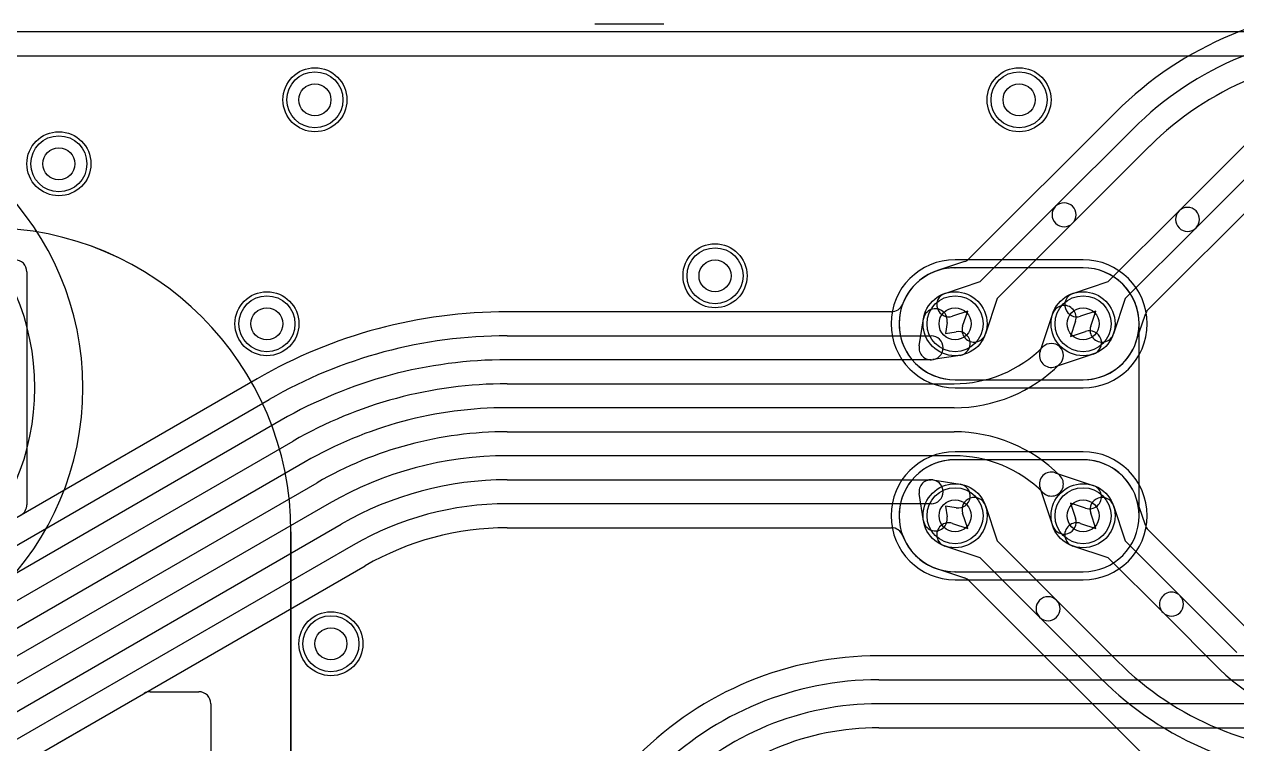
# Model space of a CAD drawing. Extents: x 0 to 57.3, y -1 to 20.5.
# Drawn here: x 12.18 to 19.76, y 11.47 to 15.97 of the extents above; entities that cross this region are included whole.
import ezdxf

# ---------------------------------------------------------------- set-up
doc = ezdxf.new("R2010")
doc.units = 0
for name, color, linetype in [('Hole', 1, 'CONTINUOUS'), ('L1', 3, 'CONTINUOUS'), ('L2', 3, 'CONTINUOUS'), ('L3', 3, 'CONTINUOUS'), ('L4', 3, 'CONTINUOUS'), ('PartsArea-B', 111, 'CONTINUOUS'), ('PartsSilk-A', 221, 'CONTINUOUS'), ('Resist-A', 2, 'CONTINUOUS'), ('Resist-B', 2, 'CONTINUOUS'), ('Silk-A', 140, 'CONTINUOUS')]:
    doc.layers.add(name, color=color, linetype=linetype)

msp = doc.modelspace()

# ---------------------------------------------------------------- linework, layer by layer
at = {"layer": 'Hole'}
for centre in [(14, 15.5), (18.4, 15.5), (12.4, 15.1), (16.5, 14.4), (13.7, 14.1), (18, 14.1), (18.8, 14.1), (18, 12.9), (18.8, 12.9), (14.1, 12.1)]:
    msp.add_circle(centre, 0.1, dxfattribs=at)
at = {"layer": 'L1'}
for p, q in [((12.2, 14.42503), (12.2, 12.96905)), ((18.79994, 14.45008), (18, 14.45008)), ((17.60233, 14.17504), (15.20116, 14.17504)), ((17.7759, 13.9616), (17.8024, 14.13093)), ((17.9506, 14.10773), (17.94, 14.04)), ((18.53089, 13.9258), (18.61032, 14.16341)), ((18.75258, 14.11585), (18.72081, 14.02081)), ((19.15004, 12.9), (19.15004, 14.09676)), ((15.20116, 14.025), (17.85, 14.025)), ((17.94, 14.04), (18.00773, 14.0506)), ((18.72081, 14.02081), (18.81585, 14.05258)), ((17.85, 13.875), (15.20116, 13.875)), ((18.03093, 13.9024), (17.8616, 13.8759)), ((18.86341, 13.91032), (18.6258, 13.83089)), ((13.63864, 13.75636), (11.91158, 12.75924)), ((15.20126, 13.725), (17.9936, 13.725)), ((10.95359, 12.0329), (13.71366, 13.62642)), ((17.9936, 13.575), (15.20126, 13.575)), ((13.78866, 13.49652), (11.02859, 11.903)), ((15.20143, 13.425), (17.9936, 13.425)), ((11.10372, 11.7731), (13.86376, 13.36661)), ((17.9936, 13.275), (15.20143, 13.275)), ((13.93876, 13.23671), (11.17872, 11.64319)), ((15.20142, 13.12499), (17.85001, 13.12499)), ((17.8616, 13.12408), (18.0309, 13.0976)), ((18.6258, 13.16911), (18.86341, 13.08968)), ((11.25388, 11.51329), (14.01392, 13.10681)), ((17.8024, 12.8691), (17.77592, 13.0384)), ((18.61032, 12.83659), (18.53089, 13.0742)), ((14.08892, 12.9769), (11.32888, 11.38338)), ((17.85001, 12.97499), (15.20142, 12.97499)), ((18.00772, 12.9494), (17.94001, 12.95999)), ((17.94001, 12.95999), (17.9506, 12.89228)), ((18.81585, 12.94742), (18.72081, 12.97919)), ((18.72081, 12.97919), (18.75258, 12.88415)), ((11.4039, 11.25348), (14.16392, 12.84699)), ((15.20142, 12.82495), (17.60232, 12.82495)), ((14.23892, 12.71708), (11.4789, 11.12358)), ((11.55392, 10.99364), (14.31393, 12.58715)), ((18, 12.54996), (18.8, 12.54996)), ((12.38749, 11.4749), (12.93319, 11.78996)), ((12.97067, 11.8), (13.27503, 11.8)), ((13.35, 11.72503), (13.35, 10.47497))]:
    msp.add_line(p, q, dxfattribs=at)
for centre in [(14, 15.5), (18.4, 15.5), (12.4, 15.1), (16.5, 14.4), (13.7, 14.1), (18, 14.1), (18.8, 14.1), (18, 12.9), (18.8, 12.9), (14.1, 12.1)]:
    msp.add_circle(centre, 0.2, dxfattribs=at)
for centre, radius, start, end in [((12.12503, 14.42503), 0.07497, 0, 90), ((18.00002, 14.10001), 0.35005, 90.260248, 159.330545), ((17.99809, 14.52503), 0.07497, -89.740157, -88.54021), ((18.79994, 14.52505), 0.07497, -90, -89.984715), ((18.80004, 14.10001), 0.35007, -0.001637, 90.013094), ((15.20116, 11.05), 3.12504, 90, 120.000037), ((17.60233, 14.25001), 0.07497, -90, -56.297215), ((17.60236, 14.25003), 0.07497, -56.32477, -20.668758), ((17.8765, 14.11933), 0.075, -8.89717, 171.105407), ((18.68145, 14.13963), 0.075, -18.485681, 161.515874), ((19.22501, 14.09676), 0.07497, 177.523062, 180), ((15.20116, 11.05), 2.975, 90, 120.000036), ((17.85, 13.95), 0.075, -90, 90), ((18.01933, 13.9765), 0.075, -81.10283, 98.894593), ((18.83963, 13.98145), 0.075, -71.514319, 108.484126), ((17.85, 13.95), 0.075, 171.10283, -81.10283), ((17.9936, 14.51043), 0.78543, -90, -45.000516), ((18.60201, 13.90201), 0.075, -45, 134.999529), ((15.20116, 11.05), 2.825, 90, 120.000018), ((18.60202, 13.90202), 0.075, 161.514319, -71.514319), ((17.9936, 14.51043), 0.93543, -90, -45.000433), ((15.20127, 11.05), 2.675, 90.000214, 120.000257), ((15.20127, 11.05), 2.525, 90.000227, 120.000244), ((15.20143, 11.05), 2.375, 90, 120.000196), ((17.9936, 12.48957), 0.93543, 45.000433, 90), ((15.20143, 11.05), 2.225, 90, 120.000307), ((17.9936, 12.48957), 0.78543, 45.000516, 90), ((15.20143, 11.04999), 2.075, 90.000276, 120.00026), ((17.85001, 13.04999), 0.075, 81.109197, -171.109197), ((17.85001, 13.04999), 0.075, -90, 90), ((18.60202, 13.09798), 0.075, 71.514319, -161.514319), ((18.60201, 13.09799), 0.075, -135, 45.000471), ((18.01931, 13.0235), 0.075, -98.889622, 81.109946), ((18.83963, 13.01855), 0.075, -108.485681, 71.515874), ((12.12503, 12.96905), 0.07497, -60.004867, 0), ((15.20143, 11.04999), 1.925, 90.000298, 120.00039), ((17.8765, 12.88069), 0.075, -171.110378, 8.890054), ((18.68145, 12.86037), 0.075, -161.514319, 18.484126), ((18.8, 12.9), 0.35004, -90, 0), ((15.20142, 11.04998), 1.77497, 90, 120.000125), ((17.60232, 12.74995), 0.075, 20.1528, 90), ((17.99999, 12.90005), 0.35006, -159.208326, -90.312623), ((17.99767, 12.47503), 0.07497, 88.218922, 89.686661), ((12.97067, 11.72503), 0.07497, 90, 119.995133), ((13.27503, 11.72503), 0.07497, 0, 90)]:
    msp.add_arc(centre, radius, start, end, dxfattribs=at)
at = {"layer": 'L2'}
for p, q in [((19.00508, 15.42334), (18.08883, 14.50709)), ((18.62806, 14.83412), (19.11118, 15.31724)), ((19.39951, 14.80557), (19.85408, 15.26015)), ((19.21724, 15.21118), (18.73412, 14.72806)), ((19.96014, 15.15408), (19.50557, 14.69951)), ((19.20709, 14.18883), (20.06624, 15.04798)), ((18.15745, 14.36351), (18.62806, 14.83412)), ((18.95745, 14.36351), (19.39951, 14.80557)), ((18.73412, 14.72806), (18.26351, 14.25745)), ((19.50557, 14.69951), (19.06351, 14.25745)), ((18.05959, 14.489), (17.89051, 14.43248)), ((17.93659, 14.28968), (18.15745, 14.36351)), ((18.73659, 14.28968), (18.95745, 14.36351)), ((18.26351, 14.25745), (18.18968, 14.03659)), ((19.06351, 14.25745), (18.98968, 14.03659)), ((18.07919, 14.17919), (17.98415, 14.14742)), ((18.04742, 14.08415), (18.07919, 14.17919)), ((18.87919, 14.17919), (18.78415, 14.14742)), ((18.84742, 14.08415), (18.87919, 14.17919)), ((19.13248, 13.99051), (19.189, 14.15959)), ((18, 13.74996), (18.8, 13.74996)), ((18.8, 13.25004), (18, 13.25004)), ((18.18968, 12.96341), (18.26351, 12.74254)), ((18.98968, 12.96341), (19.06351, 12.74254)), ((19.189, 12.84041), (19.13248, 13.00949)), ((18.07919, 12.82081), (18.04742, 12.91585)), ((18.87919, 12.82081), (18.84742, 12.91585)), ((17.98415, 12.85258), (18.07919, 12.82081)), ((18.78415, 12.85258), (18.87919, 12.82081)), ((19.86624, 12.15202), (19.20709, 12.81117)), ((18.26351, 12.74254), (18.63412, 12.37193)), ((19.06351, 12.74254), (19.40557, 12.40048)), ((18.15745, 12.63649), (17.93659, 12.71032)), ((18.95745, 12.63649), (18.73659, 12.71032)), ((18.52806, 12.26587), (18.15745, 12.63649)), ((19.29951, 12.29442), (18.95745, 12.63649)), ((17.89051, 12.56752), (18.05959, 12.511)), ((18.08883, 12.49291), (19.24142, 11.34032)), ((18.63412, 12.37193), (19.01724, 11.98881)), ((19.40557, 12.40048), (19.76014, 12.04592)), ((19.65408, 11.93985), (19.29951, 12.29442)), ((18.91118, 11.88275), (18.52806, 12.26587))]:
    msp.add_line(p, q, dxfattribs=at)
for centre in [(14, 15.5), (18.4, 15.5), (12.4, 15.1), (16.5, 14.4), (13.7, 14.1), (18, 14.1), (18.8, 14.1), (18, 12.9), (18.8, 12.9), (14.1, 12.1)]:
    msp.add_circle(centre, 0.2, dxfattribs=at)
for centre, radius, start, end in [((20.57843, 13.84999), 2.22505, 90, 135), ((20.57843, 13.85), 2.075, 90, 135.000195), ((20.57843, 13.85), 1.925, 90, 135.00021), ((18.68109, 14.78109), 0.075, -45, 135), ((18.68109, 14.78109), 0.075, 135, -45), ((19.45254, 14.75254), 0.075, 135, -45), ((19.45254, 14.75254), 0.075, -45, 135), ((18.03582, 14.5601), 0.07497, -71.514298, -45), ((18, 14.1), 0.35004, 108.272418, -90), ((17.86674, 14.50358), 0.07497, -71.724555, -71.514298), ((17.96037, 14.21855), 0.075, 108.485681, -71.515874), ((18.76037, 14.21855), 0.075, 108.485681, -71.515874), ((19.2601, 14.13582), 0.07497, 135, 161.514298), ((18.11855, 14.06037), 0.075, 161.514319, -18.484126), ((18.91855, 14.06037), 0.075, 161.514319, -18.484126), ((18.8, 14.1), 0.35004, -90, -18.272418), ((19.20358, 13.96674), 0.07497, 161.514298, 161.724555), ((18, 12.9), 0.35004, 90, -108.272418), ((18.8, 12.9), 0.35004, 18.272418, 90), ((18.11855, 12.93963), 0.075, 18.485681, -161.515874), ((18.91855, 12.93963), 0.075, 18.485681, -161.515874), ((19.20358, 13.03326), 0.07497, -161.724555, -161.514298), ((17.96037, 12.78145), 0.075, 71.514319, -108.484126), ((18.76037, 12.78145), 0.075, 71.514319, -108.484126), ((19.2601, 12.86418), 0.07497, -161.514298, -135), ((17.86674, 12.49642), 0.07497, 71.514298, 71.724555), ((18.03582, 12.4399), 0.07497, 45, 71.514298), ((18.58109, 12.3189), 0.075, 45, -135), ((18.58109, 12.3189), 0.075, -135, 44.999507), ((19.35254, 12.34745), 0.075, 45, -134.999192), ((19.35254, 12.34745), 0.075, -135, 44.999482), ((20.37842, 13.35), 1.925, -134.99979, -90), ((20.41421, 12.7), 1.075, -134.999246, -90), ((20.37842, 13.35), 2.075, -134.999805, -90)]:
    msp.add_arc(centre, radius, start, end, dxfattribs=at)
at = {"layer": 'L3'}
for p, q in [((18.8, 14.50004), (18, 14.50004)), ((18, 13.69996), (18.8, 13.69996)), ((18.8, 13.30004), (18, 13.30004)), ((18, 12.49996), (18.8, 12.49996))]:
    msp.add_line(p, q, dxfattribs=at)
for centre in [(14, 15.5), (18.4, 15.5), (12.4, 15.1), (16.5, 14.4), (13.7, 14.1), (14.1, 12.1)]:
    msp.add_circle(centre, 0.2, dxfattribs=at)
for centre, start, end in [((18, 14.1), 90, -90), ((18.8, 14.1), -90, 90), ((18, 12.9), 90, -90), ((18.8, 12.9), -90, 90)]:
    msp.add_arc(centre, 0.40004, start, end, dxfattribs=at)
at = {"layer": 'L4'}
for p, q in [((20.68578, 15.925), (6.97809, 15.925)), ((6.97809, 15.77496), (19.99996, 15.77496)), ((18.8, 14.45004), (18, 14.45004)), ((18, 13.74996), (18.8, 13.74996)), ((18.8, 13.25004), (18, 13.25004)), ((13.85004, 10.93542), (13.85004, 12.8)), ((18, 12.54996), (18.8, 12.54996)), ((20.12499, 12.02504), (17.52297, 12.02504)), ((17.52297, 11.875), (20.78869, 11.875)), ((20.78869, 11.725), (17.52297, 11.725)), ((17.52298, 11.575), (21.13163, 11.575))]:
    msp.add_line(p, q, dxfattribs=at)
for centre in [(14, 15.5), (18.4, 15.5), (12.4, 15.1), (16.5, 14.4), (13.7, 14.1), (18, 14.1), (18.8, 14.1), (18, 12.9), (18.8, 12.9), (14.1, 12.1)]:
    msp.add_circle(centre, 0.2, dxfattribs=at)
for centre, radius, start, end in [((11.95, 12.8), 1.90004, 0, 90), ((18, 14.1), 0.35004, 90, -90), ((18.8, 14.1), 0.35004, -90, 90), ((18, 12.9), 0.35004, 90, -90), ((18.8, 12.9), 0.35004, -90, 90), ((17.52296, 9.9), 2.12504, 89.99973, 135), ((17.52296, 9.9), 1.975, 89.99971, 135), ((17.52296, 9.9), 1.825, 89.999686, 135), ((17.52298, 9.9), 1.675, 90, 135)]:
    msp.add_arc(centre, radius, start, end, dxfattribs=at)
at = {"layer": 'PartsArea-B'}
msp.add_line((13.85, 12.8), (13.85, 10.66332), dxfattribs=at)
msp.add_arc((11.95, 12.8), 1.9, 0, 90, dxfattribs=at)
at = {"layer": 'PartsSilk-A'}
msp.add_line((16.17963, 15.97222), (15.75, 15.97222), dxfattribs=at)
at = {"layer": 'Resist-A'}
for centre in [(14, 15.5), (18.4, 15.5), (12.4, 15.1), (16.5, 14.4), (13.7, 14.1), (18, 14.1), (18.8, 14.1), (18, 12.9), (18.8, 12.9), (14.1, 12.1)]:
    msp.add_circle(centre, 0.175, dxfattribs=at)
at = {"layer": 'Resist-B'}
for centre in [(14, 15.5), (18.4, 15.5), (12.4, 15.1), (16.5, 14.4), (13.7, 14.1), (18, 14.1), (18.8, 14.1), (18, 12.9), (18.8, 12.9), (14.1, 12.1)]:
    msp.add_circle(centre, 0.175, dxfattribs=at)
at = {"layer": 'Silk-A'}
msp.add_line((16.17963, 15.97222), (15.75, 15.97222), dxfattribs=at)
for radius in [1.8, 1.5]:
    msp.add_arc((10.75, 13.7), radius, -90, 90, dxfattribs=at)

doc.saveas('drawing.dxf')
